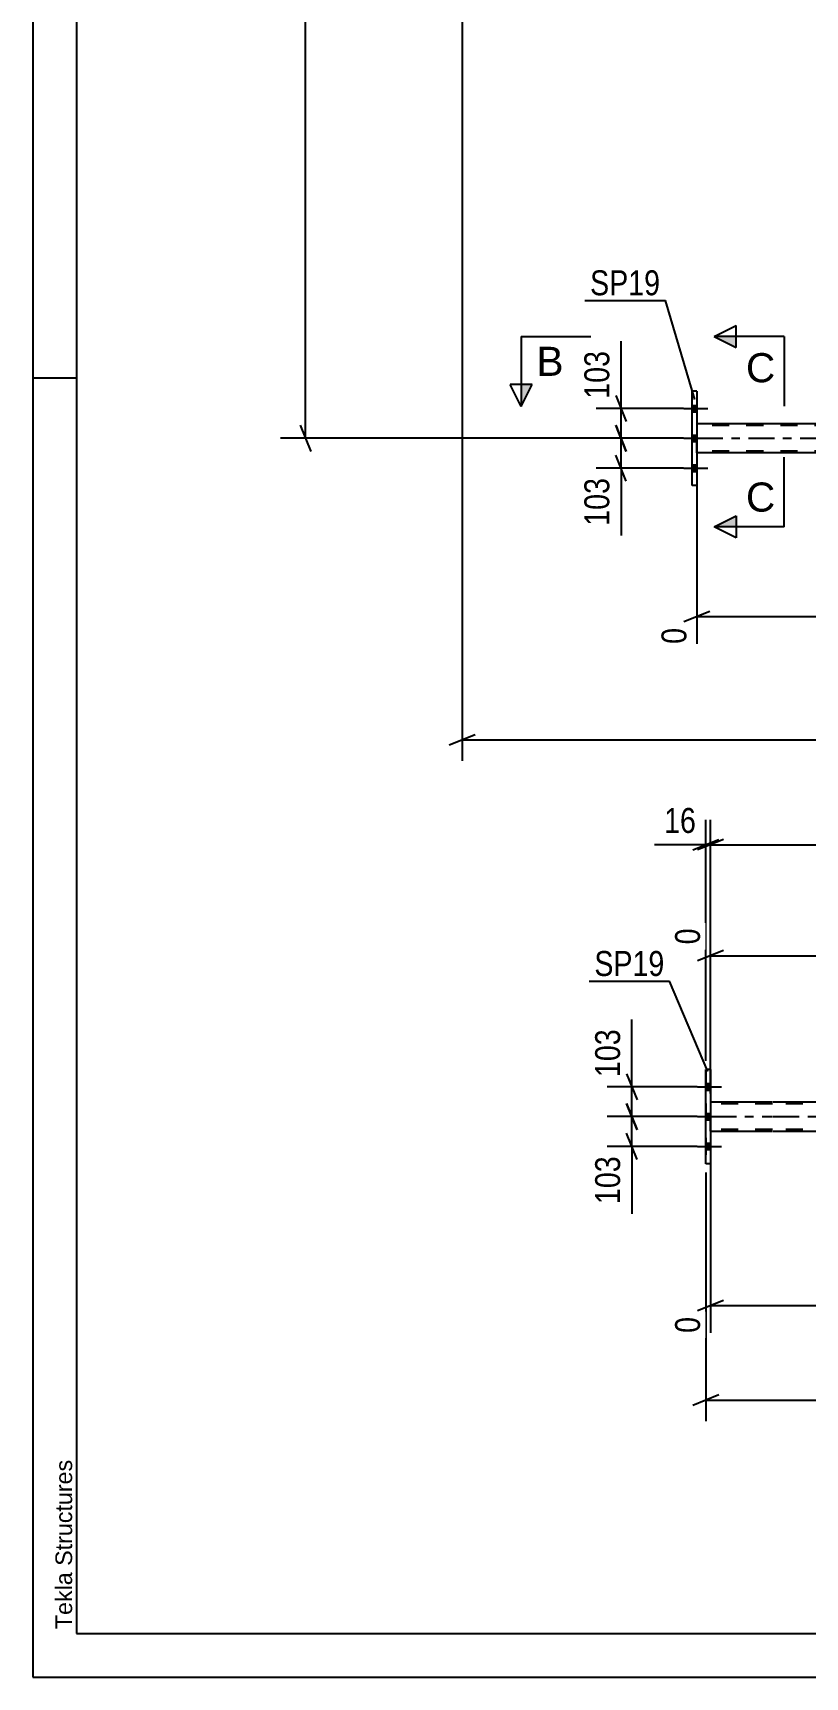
# Model space of a CAD drawing. Header units: millimetres. Extents: x 0 to 594, y 0 to 420.
# Drawn here: x 0 to 88.6, y 0 to 188.6 of the extents above; entities that cross this region are included whole.
import ezdxf

# ---------------------------------------------------------------- set-up
doc = ezdxf.new("R2010")
doc.units = ezdxf.units.MM
doc.linetypes.add('DXK_LINE_DOT2', pattern=[3.9198, 1.9599, -1.9599])
doc.linetypes.add('DXK_LINE_DOT3', pattern=[5.9187, 2.979, -0.9799, 0.9799, -0.9799])
doc.styles.add('Arial', font='arial.ttf', dxfattribs={"height": 0.2})
doc.styles.add('Arial Narrow', font='ARIALN.TTF', dxfattribs={"height": 0.2})

# ---------------------------------------------------------------- blocks, each defined once
blk = doc.blocks.new('Unknown-570345727-1133')
at = {"color": 5, "linetype": 'Continuous'}
for p, q in [((0, 420), (0, 0)), ((5, 415), (5, 5)), ((5, 149), (0, 149)), ((5, 5), (589, 5)), ((0, 0), (594, 0))]:
    blk.add_line(p, q, dxfattribs=at)
at = {"color": 174, "linetype": 'Continuous', "style": 'Arial'}
blk.add_text('Tekla Structures', height=1.9102, rotation=90, dxfattribs=at).set_placement((4.5, 5.5))
blk = doc.blocks.new('Bolt-570345727-5462 - 5436')
at = {"linetype": 'Continuous'}
for points in [[(77.75, 67.35), (77.75, 68.08), (77.21, 68.08), (77.21, 67.35)], [(77.75, 67.35), (77.75, 68.08), (77.21, 68.08), (77.21, 67.35)], [(77.75, 67.35), (77.75, 68.08), (77.21, 68.08), (77.21, 67.35)], [(77.75, 63.93), (77.75, 64.66), (77.21, 64.66), (77.21, 63.93)], [(77.75, 63.93), (77.75, 64.66), (77.21, 64.66), (77.21, 63.93)], [(77.75, 60.51), (77.75, 61.25), (77.21, 61.25), (77.21, 60.51)], [(77.75, 60.51), (77.75, 61.25), (77.21, 61.25), (77.21, 60.51)], [(77.75, 60.51), (77.75, 61.25), (77.21, 61.25), (77.21, 60.51)]]:
    blk.add_hatch(color=1, dxfattribs=at).paths.add_polyline_path(points)
at = {"color": 1, "linetype": 'Continuous'}
for p, q in [((77.21, 68.08), (77.75, 68.08)), ((77.21, 68.08), (77.75, 68.08)), ((77.21, 68.08), (77.75, 68.08)), ((76.25, 67.71), (79.01, 67.71)), ((76.25, 67.71), (79.01, 67.71)), ((76.25, 67.71), (79.01, 67.71)), ((77.21, 67.35), (77.75, 67.35)), ((77.21, 67.35), (77.75, 67.35)), ((77.21, 67.35), (77.75, 67.35)), ((76.25, 64.3), (79.01, 64.3)), ((76.25, 64.3), (79.01, 64.3)), ((77.21, 64.66), (77.75, 64.66)), ((77.21, 64.66), (77.75, 64.66)), ((77.21, 63.93), (77.75, 63.93)), ((77.21, 63.93), (77.75, 63.93)), ((76.25, 60.88), (79.01, 60.88)), ((76.25, 60.88), (79.01, 60.88)), ((76.25, 60.88), (79.01, 60.88)), ((77.21, 61.25), (77.75, 61.25)), ((77.21, 61.25), (77.75, 61.25)), ((77.21, 61.25), (77.75, 61.25)), ((77.21, 60.51), (77.75, 60.51)), ((77.21, 60.51), (77.75, 60.51)), ((77.21, 60.51), (77.75, 60.51))]:
    blk.add_line(p, q, dxfattribs=at)
blk = doc.blocks.new('Part-570345727-5501 - 5436')
at = {"color": 2, "linetype": 'Continuous'}
for p, q in [((84.85, 65.96), (77.75, 65.96)), ((129.87, 65.96), (84.95, 65.96)), ((198.29, 65.96), (137.64, 65.96)), ((213.79, 65.96), (203.29, 65.96)), ((220.99, 65.96), (213.89, 65.96)), ((77.75, 62.63), (84.85, 62.63)), ((84.95, 62.63), (129.87, 62.63)), ((198.29, 62.63), (137.64, 62.63)), ((213.79, 62.63), (203.29, 62.63)), ((220.99, 62.63), (213.89, 62.63))]:
    blk.add_line(p, q, dxfattribs=at)
at = {"color": 7, "linetype": 'DXK_LINE_DOT2'}
for p, q in [((77.75, 65.96), (77.75, 65.96)), ((77.75, 65.96), (77.75, 62.63)), ((77.75, 62.63), (77.75, 65.96)), ((77.75, 65.96), (77.75, 65.96)), ((84.85, 65.76), (77.75, 65.76)), ((213.79, 65.76), (84.95, 65.76)), ((137.64, 65.96), (129.87, 65.96)), ((203.29, 65.96), (198.29, 65.96)), ((220.99, 65.76), (213.89, 65.76)), ((220.99, 62.63), (220.99, 65.96)), ((220.99, 65.96), (220.99, 65.96)), ((220.99, 65.96), (220.99, 62.63)), ((220.99, 65.76), (220.99, 65.76)), ((84.85, 62.83), (77.75, 62.83)), ((77.75, 62.63), (77.75, 62.63)), ((77.75, 62.63), (77.75, 62.63)), ((213.79, 62.83), (84.95, 62.83)), ((137.64, 62.63), (129.87, 62.63)), ((203.29, 62.63), (198.29, 62.63)), ((220.99, 62.83), (213.89, 62.83)), ((220.99, 62.83), (220.99, 62.83)), ((220.99, 62.63), (220.99, 62.63))]:
    blk.add_line(p, q, dxfattribs=at)
at = {"color": 7, "linetype": 'DXK_LINE_DOT3'}
for p, q in [((77.75, 64.3), (84.85, 64.3)), ((84.95, 64.3), (213.79, 64.3)), ((213.89, 64.3), (220.99, 64.3))]:
    blk.add_line(p, q, dxfattribs=at)
blk = doc.blocks.new('Part-570345727-5558 - 5436')
at = {"color": 2, "linetype": 'Continuous'}
for p, q in [((77.75, 69.71), (77.21, 69.71)), ((77.21, 58.88), (77.21, 69.71)), ((77.75, 69.71), (77.75, 58.88)), ((77.75, 58.88), (77.21, 58.88))]:
    blk.add_line(p, q, dxfattribs=at)
at = {"color": 7, "linetype": 'DXK_LINE_DOT2'}
for p, q in [((77.21, 69.71), (77.21, 58.88)), ((77.75, 69.71), (77.75, 58.88))]:
    blk.add_line(p, q, dxfattribs=at)
blk = doc.blocks.new('Bolt-570345727-4800 - 4721')
at = {"linetype": 'Continuous'}
for points in [[(76.19, 145.16), (76.19, 145.89), (75.66, 145.89), (75.66, 145.16)], [(76.19, 145.16), (76.19, 145.89), (75.66, 145.89), (75.66, 145.16)], [(76.19, 145.16), (76.19, 145.89), (75.66, 145.89), (75.66, 145.16)], [(76.19, 141.74), (76.19, 142.47), (75.66, 142.47), (75.66, 141.74)], [(76.19, 141.74), (76.19, 142.47), (75.66, 142.47), (75.66, 141.74)], [(76.19, 138.32), (76.19, 139.06), (75.66, 139.06), (75.66, 138.32)], [(76.19, 138.32), (76.19, 139.06), (75.66, 139.06), (75.66, 138.32)], [(76.19, 138.32), (76.19, 139.06), (75.66, 139.06), (75.66, 138.32)]]:
    blk.add_hatch(color=1, dxfattribs=at).paths.add_polyline_path(points)
at = {"color": 1, "linetype": 'Continuous'}
for p, q in [((74.69, 145.52), (77.46, 145.52)), ((74.69, 145.52), (77.46, 145.52)), ((74.69, 145.52), (77.46, 145.52)), ((75.66, 145.89), (76.19, 145.89)), ((75.66, 145.89), (76.19, 145.89)), ((75.66, 145.89), (76.19, 145.89)), ((75.66, 145.16), (76.19, 145.16)), ((75.66, 145.16), (76.19, 145.16)), ((75.66, 145.16), (76.19, 145.16)), ((74.69, 142.11), (77.46, 142.11)), ((74.69, 142.11), (77.46, 142.11)), ((75.66, 142.47), (76.19, 142.47)), ((75.66, 142.47), (76.19, 142.47)), ((75.66, 141.74), (76.19, 141.74)), ((75.66, 141.74), (76.19, 141.74)), ((74.69, 138.69), (77.46, 138.69)), ((74.69, 138.69), (77.46, 138.69)), ((74.69, 138.69), (77.46, 138.69)), ((75.66, 139.06), (76.19, 139.06)), ((75.66, 139.06), (76.19, 139.06)), ((75.66, 139.06), (76.19, 139.06)), ((75.66, 138.32), (76.19, 138.32)), ((75.66, 138.32), (76.19, 138.32)), ((75.66, 138.32), (76.19, 138.32))]:
    blk.add_line(p, q, dxfattribs=at)
blk = doc.blocks.new('Part-570345727-4841 - 4721')
at = {"color": 2, "linetype": 'Continuous'}
for p, q in [((130.9, 143.77), (76.19, 143.77)), ((134.15, 143.77), (134.15, 143.77)), ((197.75, 143.77), (135.4, 143.77)), ((217.09, 143.77), (210.42, 143.77)), ((224.29, 143.77), (217.19, 143.77)), ((197.75, 140.44), (76.19, 140.44)), ((217.09, 140.44), (210.42, 140.44)), ((224.29, 140.44), (217.19, 140.44))]:
    blk.add_line(p, q, dxfattribs=at)
at = {"color": 7, "linetype": 'DXK_LINE_DOT2'}
for p, q in [((76.19, 140.44), (76.19, 143.77)), ((217.09, 143.57), (76.19, 143.57)), ((134.15, 143.77), (130.9, 143.77)), ((135.4, 143.77), (134.15, 143.77)), ((210.42, 143.77), (197.75, 143.77)), ((224.29, 143.57), (217.19, 143.57)), ((224.29, 140.44), (224.29, 143.77)), ((217.09, 140.64), (76.19, 140.64)), ((210.42, 140.44), (197.75, 140.44)), ((224.29, 140.64), (217.19, 140.64))]:
    blk.add_line(p, q, dxfattribs=at)
at = {"color": 7, "linetype": 'DXK_LINE_DOT3'}
for p, q in [((76.19, 142.11), (217.09, 142.11)), ((217.19, 142.11), (224.29, 142.11))]:
    blk.add_line(p, q, dxfattribs=at)
blk = doc.blocks.new('Part-570345727-4861 - 4721')
at = {"color": 2, "linetype": 'Continuous'}
for p, q in [((76.19, 147.52), (75.66, 147.52)), ((75.66, 136.69), (75.66, 147.52)), ((76.19, 147.52), (76.19, 136.69)), ((76.19, 136.69), (75.66, 136.69))]:
    blk.add_line(p, q, dxfattribs=at)
blk = doc.blocks.new('StraightDimension-570345727-5611 - 5436')
at = {"color": 7, "linetype": 'Continuous'}
for p, q in [((77.75, 69.1), (77.75, 98.34)), ((220.99, 70.71), (220.99, 98.34)), ((79.25, 96.09), (76.25, 94.89)), ((77.75, 95.49), (220.99, 95.49)), ((219.49, 94.89), (222.49, 96.09))]:
    blk.add_line(p, q, dxfattribs=at)
at = {"color": 0}
blk.add_wipeout([(153.62, 96.24), (153.62, 100.44), (145.11, 100.44), (145.11, 96.24)], dxfattribs=at)
at = {"color": 3, "style": 'Arial Narrow'}
blk.add_text('5385', height=2.863, dxfattribs=at).set_placement((145.71, 96.84))
blk = doc.blocks.new('StraightDimension-570345727-5643 - 5436')
at = {"color": 7, "linetype": 'Continuous'}
for p, q in [((77.21, 57.88), (77.21, 29.37)), ((221.52, 57.88), (221.52, 29.37)), ((78.71, 32.37), (75.71, 31.17)), ((220.02, 31.17), (223.02, 32.37)), ((77.21, 31.77), (221.52, 31.77))]:
    blk.add_line(p, q, dxfattribs=at)
at = {"color": 0}
blk.add_wipeout([(153.62, 32.52), (153.62, 36.72), (145.11, 36.72), (145.11, 32.52)], dxfattribs=at)
at = {"color": 3, "style": 'Arial Narrow'}
blk.add_text('5417', height=2.863, dxfattribs=at).set_placement((145.71, 33.12))
blk = doc.blocks.new('StraightDimension-570345727-5601 - 5436')
at = {"color": 7, "linetype": 'Continuous'}
for p, q in [((77.21, 70.71), (77.21, 98.34)), ((77.75, 69.1), (77.75, 98.34)), ((75.71, 94.89), (78.71, 96.09)), ((79.25, 96.09), (76.25, 94.89)), ((77.21, 95.49), (77.75, 95.49))]:
    blk.add_line(p, q, dxfattribs=at)
at = {"color": 0}
blk.add_wipeout([(76.69, 96.24), (76.69, 100.44), (71.83, 100.44), (71.83, 96.24)], dxfattribs=at)
at = {"color": 7, "linetype": 'Continuous'}
blk.add_line((77.21, 95.49), (71.31, 95.49), dxfattribs=at)
blk.add_line((77.21, 95.49), (71.31, 95.49), dxfattribs=at)
at = {"color": 3, "style": 'Arial Narrow'}
blk.add_text('16', height=2.863, dxfattribs=at).set_placement((72.43, 96.84))
blk = doc.blocks.new('StraightDimension-570345727-5673 - 5436')
at = {"color": 7, "linetype": 'Continuous'}
for p, q in [((76.21, 64.3), (65.88, 64.3)), ((68.13, 65.8), (69.33, 62.8)), ((68.73, 60.88), (68.73, 64.3)), ((69.33, 59.38), (68.13, 62.38)), ((76.21, 60.88), (65.88, 60.88))]:
    blk.add_line(p, q, dxfattribs=at)
at = {"color": 0}
blk.add_wipeout([(67.98, 60.35), (63.78, 60.35), (63.78, 53.67), (67.98, 53.67)], dxfattribs=at)
at = {"color": 7, "linetype": 'Continuous'}
blk.add_line((68.73, 60.88), (68.73, 53.14), dxfattribs=at)
blk.add_line((68.73, 60.88), (68.73, 53.14), dxfattribs=at)
at = {"color": 3, "style": 'Arial Narrow'}
blk.add_text('103', height=2.863, rotation=90.0002, dxfattribs=at).set_placement((67.38, 54.27))
blk = doc.blocks.new('StraightDimension-570345727-5665 - 5436')
at = {"color": 7, "linetype": 'Continuous'}
for p, q in [((68.13, 69.21), (69.33, 66.21)), ((76.21, 67.71), (65.88, 67.71)), ((68.73, 64.3), (68.73, 67.71)), ((76.21, 64.3), (65.88, 64.3)), ((69.33, 62.8), (68.13, 65.8))]:
    blk.add_line(p, q, dxfattribs=at)
at = {"color": 0}
blk.add_wipeout([(67.98, 74.92), (63.78, 74.92), (63.78, 68.24), (67.98, 68.24)], dxfattribs=at)
at = {"color": 7, "linetype": 'Continuous'}
blk.add_line((68.73, 67.71), (68.73, 75.45), dxfattribs=at)
blk.add_line((68.73, 67.71), (68.73, 75.45), dxfattribs=at)
at = {"color": 3, "style": 'Arial Narrow'}
blk.add_text('103', height=2.863, rotation=90.0002, dxfattribs=at).set_placement((67.38, 68.84))
blk = doc.blocks.new('StraightDimension-570345727-5632 - 5436')
at = {"color": 7, "linetype": 'Continuous'}
for p, q in [((77.75, 61.63), (77.75, 39.49)), ((198.95, 54.63), (198.95, 34)), ((79.25, 43.22), (76.25, 42.02)), ((77.75, 42.62), (198.95, 42.62)), ((197.45, 42.02), (200.45, 43.22))]:
    blk.add_line(p, q, dxfattribs=at)
at = {"color": 0}
blk.add_wipeout([(142.61, 43.37), (142.61, 47.57), (134.09, 47.57), (134.09, 43.37)], dxfattribs=at)
at = {"color": 0, "linetype": 'Continuous'}
for points in [[(77.15, 41.92), (72.95, 41.92), (72.95, 38.89), (77.15, 38.89)], [(198.35, 41.92), (194.15, 41.92), (194.15, 33.4), (198.35, 33.4)]]:
    blk.add_wipeout(points, dxfattribs=at)
at = {"color": 3, "style": 'Arial Narrow'}
blk.add_text('3782', height=2.863, dxfattribs=at).set_placement((134.69, 43.97))
at = {"color": 3, "linetype": 'Continuous', "style": 'Arial Narrow'}
for s, height, p in [('0', 2.86, (76.55, 39.49)), ('3782', 2.863, (197.75, 34))]:
    blk.add_text(s, height=height, rotation=90.0002, dxfattribs=at).set_placement(p)
blk = doc.blocks.new('StraightDimension-570345727-5654 - 5436')
at = {"color": 7, "linetype": 'Continuous'}
for p, q in [((198.95, 73.96), (198.95, 91.37)), ((77.75, 66.96), (77.75, 85.89)), ((79.25, 83.36), (76.25, 82.16)), ((197.45, 82.16), (200.45, 83.36)), ((77.75, 82.76), (198.95, 82.76))]:
    blk.add_line(p, q, dxfattribs=at)
at = {"color": 0, "linetype": 'Continuous'}
for points in [[(198.35, 91.97), (194.15, 91.97), (194.15, 83.46), (198.35, 83.46)], [(77.15, 86.49), (72.95, 86.49), (72.95, 83.46), (77.15, 83.46)]]:
    blk.add_wipeout(points, dxfattribs=at)
at = {"color": 0}
blk.add_wipeout([(142.61, 83.51), (142.61, 87.71), (134.09, 87.71), (134.09, 83.51)], dxfattribs=at)
at = {"color": 3, "linetype": 'Continuous', "style": 'Arial Narrow'}
for s, height, p in [('3782', 2.863, (197.75, 84.06)), ('0', 2.86, (76.55, 84.06))]:
    blk.add_text(s, height=height, rotation=90.0002, dxfattribs=at).set_placement(p)
at = {"color": 3, "style": 'Arial Narrow'}
blk.add_text('3782', height=2.863, dxfattribs=at).set_placement((134.69, 84.11))
blk = doc.blocks.new('StraightDimension-570345727-5229 - 4721')
at = {"color": 7, "linetype": 'Continuous'}
for p, q in [((48.25, 247.11), (28.43, 247.11)), ((31.88, 245.61), (30.68, 248.61)), ((31.28, 142.11), (31.28, 247.11)), ((30.68, 143.61), (31.88, 140.61)), ((74.66, 142.11), (28.43, 142.11))]:
    blk.add_line(p, q, dxfattribs=at)
at = {"color": 0}
blk.add_wipeout([(30.53, 198.86), (26.33, 198.86), (26.33, 190.35), (30.53, 190.35)], dxfattribs=at)
at = {"color": 3, "style": 'Arial Narrow'}
blk.add_text('3150', height=2.863, rotation=90.0002, dxfattribs=at).set_placement((29.93, 190.95))
blk = doc.blocks.new('StraightDimension-570345727-5234 - 4721')
at = {"color": 7, "linetype": 'Continuous'}
for p, q in [((130.9, 142.77), (130.9, 113.04)), ((76.19, 139.44), (76.19, 118.53)), ((77.69, 122.26), (74.69, 121.06)), ((76.19, 121.66), (130.9, 121.66)), ((129.4, 121.06), (132.4, 122.26))]:
    blk.add_line(p, q, dxfattribs=at)
at = {"color": 0}
blk.add_wipeout([(107.8, 122.41), (107.8, 126.61), (99.29, 126.61), (99.29, 122.41)], dxfattribs=at)
at = {"color": 0, "linetype": 'Continuous'}
for points in [[(75.59, 120.96), (71.39, 120.96), (71.39, 117.93), (75.59, 117.93)], [(130.3, 120.96), (126.1, 120.96), (126.1, 112.44), (130.3, 112.44)]]:
    blk.add_wipeout(points, dxfattribs=at)
at = {"color": 3, "style": 'Arial Narrow'}
blk.add_text('1641', height=2.863, dxfattribs=at).set_placement((99.89, 123.01))
at = {"color": 3, "linetype": 'Continuous', "style": 'Arial Narrow'}
for s, height, p in [('0', 2.86, (74.99, 118.53)), ('1641', 2.863, (129.7, 113.04))]:
    blk.add_text(s, height=height, rotation=90.0002, dxfattribs=at).set_placement(p)
blk = doc.blocks.new('StraightDimension-570345727-5307 - 4721')
at = {"color": 7, "linetype": 'Continuous'}
for p, q in [((74.66, 145.52), (64.64, 145.52)), ((66.89, 147.02), (68.09, 144.02)), ((67.49, 142.11), (67.49, 145.52)), ((68.09, 140.61), (66.89, 143.61)), ((74.66, 142.11), (64.64, 142.11))]:
    blk.add_line(p, q, dxfattribs=at)
at = {"color": 0}
blk.add_wipeout([(66.74, 152.73), (62.54, 152.73), (62.54, 146.05), (66.74, 146.05)], dxfattribs=at)
at = {"color": 7, "linetype": 'Continuous'}
blk.add_line((67.49, 145.52), (67.49, 153.26), dxfattribs=at)
blk.add_line((67.49, 145.52), (67.49, 153.26), dxfattribs=at)
at = {"color": 3, "style": 'Arial Narrow'}
blk.add_text('103', height=2.863, rotation=90.0002, dxfattribs=at).set_placement((66.14, 146.65))
blk = doc.blocks.new('StraightDimension-570345727-5315 - 4721')
at = {"color": 7, "linetype": 'Continuous'}
for p, q in [((66.89, 143.61), (68.09, 140.61)), ((74.66, 142.11), (64.64, 142.11)), ((67.49, 138.69), (67.49, 142.11)), ((68.09, 137.19), (66.89, 140.19)), ((74.66, 138.69), (64.64, 138.69))]:
    blk.add_line(p, q, dxfattribs=at)
at = {"color": 0}
blk.add_wipeout([(66.74, 138.17), (62.54, 138.17), (62.54, 131.48), (66.74, 131.48)], dxfattribs=at)
at = {"color": 7, "linetype": 'Continuous'}
blk.add_line((67.49, 138.69), (67.49, 130.96), dxfattribs=at)
blk.add_line((67.49, 138.69), (67.49, 130.96), dxfattribs=at)
at = {"color": 3, "style": 'Arial Narrow'}
blk.add_text('103', height=2.863, rotation=90.0002, dxfattribs=at).set_placement((66.14, 132.08))
blk = doc.blocks.new('StraightDimension-570345727-9350 - 4721')
at = {"color": 7, "linetype": 'Continuous'}
for p, q in [((49.25, 240.69), (49.25, 105.11)), ((224.82, 135.69), (224.82, 105.11)), ((50.75, 108.11), (47.75, 106.91)), ((49.25, 107.51), (224.82, 107.51)), ((223.32, 106.91), (226.32, 108.11))]:
    blk.add_line(p, q, dxfattribs=at)
at = {"color": 0}
blk.add_wipeout([(141.29, 108.26), (141.29, 112.46), (132.78, 112.46), (132.78, 108.26)], dxfattribs=at)
at = {"color": 3, "style": 'Arial Narrow'}
blk.add_text('6564', height=2.863, dxfattribs=at).set_placement((133.38, 108.86))
blk = doc.blocks.new('Mark-570345727-5554 - 5436')
at = {"color": 0}
blk.add_wipeout([(72.46, 80.43), (72.46, 83.43), (64.43, 83.43), (64.43, 80.43)], dxfattribs=at)
blk.add_wipeout([(72.46, 80.43), (72.46, 83.43), (64.43, 83.43), (64.43, 80.43)], dxfattribs=at)
at = {"color": 30, "linetype": 'Continuous'}
for p in [(63.83, 79.83), (77.46, 69.49)]:
    blk.add_line(p, (73.06, 79.83), dxfattribs=at)
at = {"color": 3, "style": 'Arial Narrow'}
blk.add_text('SP19', height=2.863, dxfattribs=at).set_placement((64.43, 80.43))
blk = doc.blocks.new('Mark-570345727-4857 - 4721')
at = {"color": 0}
blk.add_wipeout([(71.98, 158.52), (71.98, 161.52), (63.94, 161.52), (63.94, 158.52)], dxfattribs=at)
blk.add_wipeout([(71.98, 158.52), (71.98, 161.52), (63.94, 161.52), (63.94, 158.52)], dxfattribs=at)
at = {"color": 30, "linetype": 'Continuous'}
for p in [(63.34, 157.92), (75.96, 146.58)]:
    blk.add_line(p, (72.58, 157.92), dxfattribs=at)
at = {"color": 3, "style": 'Arial Narrow'}
blk.add_text('SP19', height=2.863, dxfattribs=at).set_placement((63.94, 158.52))
blk = doc.blocks.new('SectionMark-570345727-5384 - 4721')
at = {"linetype": 'Continuous'}
for points in [[(56.03, 148.27), (57.28, 148.27), (56.03, 145.77)], [(263.57, 148.27), (264.82, 148.27), (264.82, 145.77)]]:
    blk.add_hatch(color=6, dxfattribs=at).paths.add_polyline_path(points)
at = {"color": 6, "linetype": 'Continuous'}
for p, q in [((56.03, 153.77), (64.03, 153.77)), ((56.03, 153.77), (56.03, 145.77)), ((264.82, 153.77), (256.82, 153.77)), ((264.82, 153.77), (264.82, 145.77)), ((56.03, 145.77), (54.78, 148.27)), ((57.28, 148.27), (54.78, 148.27)), ((56.03, 145.77), (57.28, 148.27)), ((263.57, 148.27), (266.07, 148.27)), ((264.82, 145.77), (263.57, 148.27)), ((266.07, 148.27), (264.82, 145.77))]:
    blk.add_line(p, q, dxfattribs=at)
at = {"color": 0, "linetype": 'Continuous'}
for points in [[(60.89, 149.27), (60.89, 152.77), (57.78, 152.77), (57.78, 149.27)], [(263.07, 149.27), (263.07, 152.77), (259.96, 152.77), (259.96, 149.27)]]:
    blk.add_wipeout(points, dxfattribs=at)
at = {"color": 3, "linetype": 'Continuous', "style": 'Arial'}
for p in [(57.78, 149.27), (259.96, 149.27)]:
    blk.add_text('B', height=3.34, dxfattribs=at).set_placement(p)
blk = doc.blocks.new('SectionMark-570345727-5386 - 4721')
at = {"linetype": 'Continuous'}
for points in [[(80.69, 153.79), (80.69, 152.54), (78.19, 153.79)], [(80.69, 133.2), (80.69, 131.95), (78.19, 131.95)]]:
    blk.add_hatch(color=6, dxfattribs=at).paths.add_polyline_path(points)
at = {"color": 6, "linetype": 'Continuous'}
for p, q in [((78.19, 153.79), (80.69, 155.04)), ((80.69, 152.54), (80.69, 155.04)), ((86.19, 153.79), (78.19, 153.79)), ((78.19, 153.79), (80.69, 152.54)), ((86.19, 153.79), (86.19, 145.79)), ((86.19, 131.95), (86.19, 139.95)), ((78.19, 131.95), (80.69, 133.2)), ((80.69, 133.2), (80.69, 130.7)), ((86.19, 131.95), (78.19, 131.95)), ((80.69, 130.7), (78.19, 131.95))]:
    blk.add_line(p, q, dxfattribs=at)
at = {"color": 0, "linetype": 'Continuous'}
for points in [[(85.19, 148.54), (85.19, 152.04), (81.82, 152.04), (81.82, 148.54)], [(85.19, 133.7), (85.19, 137.2), (81.82, 137.2), (81.82, 133.7)]]:
    blk.add_wipeout(points, dxfattribs=at)
at = {"color": 3, "linetype": 'Continuous', "style": 'Arial'}
for p in [(81.82, 148.54), (81.82, 133.7)]:
    blk.add_text('C', height=3.34, dxfattribs=at).set_placement(p)

msp = doc.modelspace()

# ---------------------------------------------------------------- block references
for name in ['Unknown-570345727-1133', 'Part-570345727-4861 - 4721', 'Bolt-570345727-4800 - 4721', 'Part-570345727-4841 - 4721', 'Bolt-570345727-5462 - 5436', 'Part-570345727-5558 - 5436', 'Part-570345727-5501 - 5436']:
    msp.add_blockref(name, (0, 0))

# ---------------------------------------------------------------- next in the draw order: block references
for name in ['StraightDimension-570345727-5229 - 4721', 'StraightDimension-570345727-5611 - 5436', 'StraightDimension-570345727-5643 - 5436']:
    msp.add_blockref(name, (0, 0))

# ---------------------------------------------------------------- next in the draw order: block references
for name in ['StraightDimension-570345727-5234 - 4721', 'StraightDimension-570345727-5601 - 5436', 'StraightDimension-570345727-5673 - 5436']:
    msp.add_blockref(name, (0, 0))

# ---------------------------------------------------------------- next in the draw order: block references
for name in ['StraightDimension-570345727-5307 - 4721', 'StraightDimension-570345727-5665 - 5436', 'StraightDimension-570345727-5632 - 5436']:
    msp.add_blockref(name, (0, 0))

# ---------------------------------------------------------------- next in the draw order: block references
for name in ['StraightDimension-570345727-5315 - 4721', 'StraightDimension-570345727-5654 - 5436']:
    msp.add_blockref(name, (0, 0))

# ---------------------------------------------------------------- next in the draw order: block references
for name in ['StraightDimension-570345727-9350 - 4721', 'Mark-570345727-5554 - 5436']:
    msp.add_blockref(name, (0, 0))

# ---------------------------------------------------------------- next in the draw order: block references
msp.add_blockref('Mark-570345727-4857 - 4721', (0, 0))

# ---------------------------------------------------------------- next in the draw order: block references
msp.add_blockref('SectionMark-570345727-5384 - 4721', (0, 0))

# ---------------------------------------------------------------- next in the draw order: block references
msp.add_blockref('SectionMark-570345727-5386 - 4721', (0, 0))

doc.saveas('drawing.dxf')
